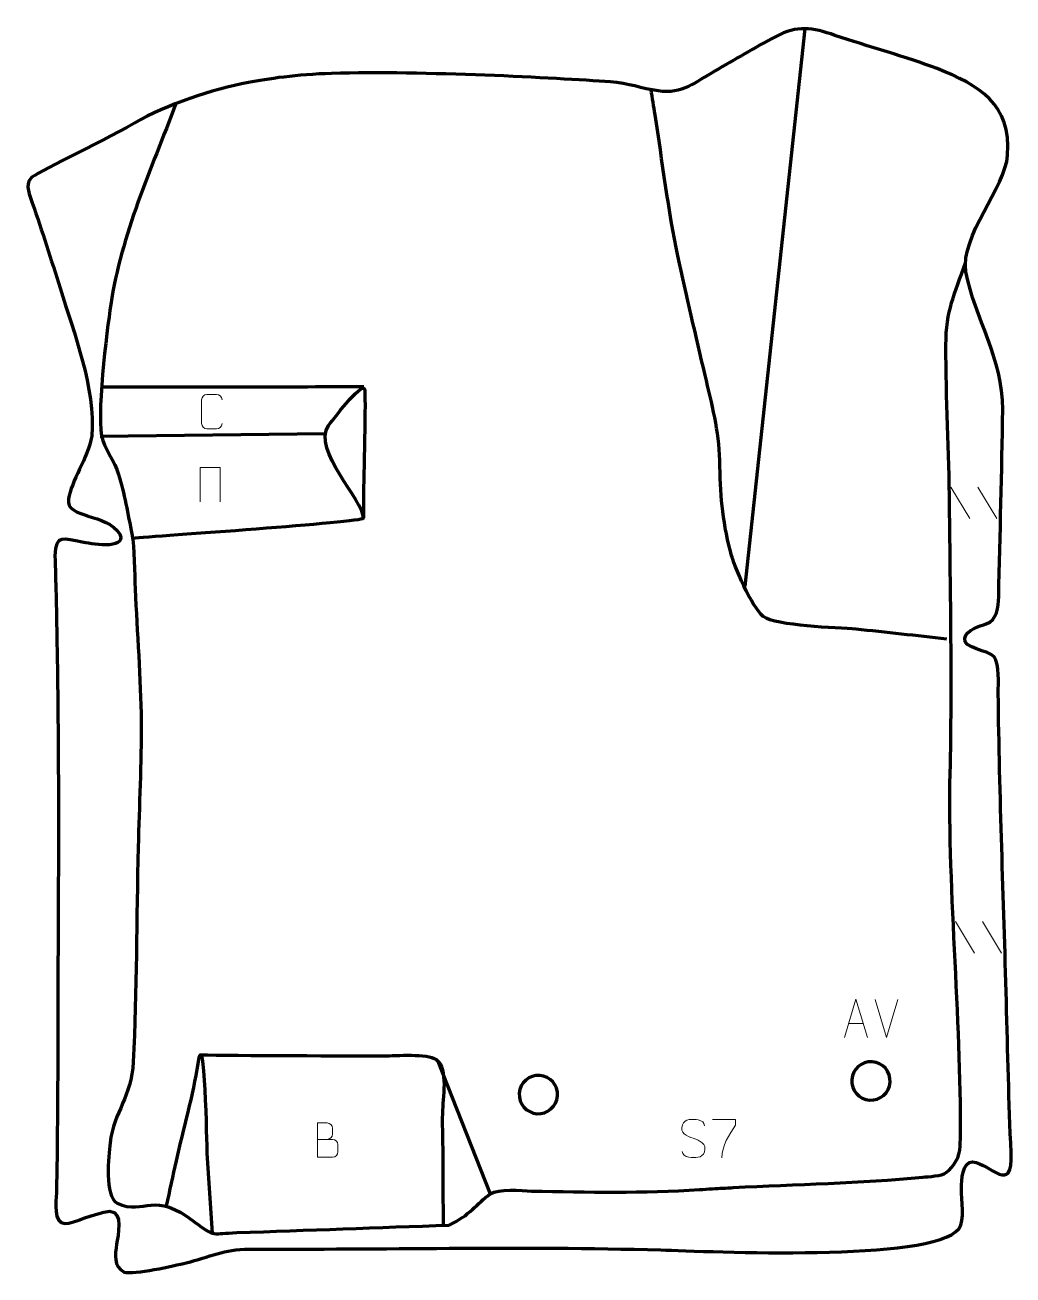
# Model space of a CAD drawing. Header units: millimetres. Extents: x -722 to -78, y 104 to 918.
import ezdxf

# ---------------------------------------------------------------- set-up
doc = ezdxf.new("R2010")
doc.units = ezdxf.units.MM
doc.header["$MEASUREMENT"] = 0
doc.layers.add('layer 2', color=7, linetype='Continuous')
doc.layers.add('layer 3', color=7, linetype='Continuous')

msp = doc.modelspace()

# ---------------------------------------------------------------- linework, layer by layer
at = {"layer": 'layer 2', "color": 142, "lineweight": 158}
for points in [[(-213.8231, 915.9605), (-213.8231, 915.9605), (-252.9436, 552.6591), (-252.9436, 552.6591)], [(-672.5915, 650.6105), (-672.5915, 650.6105), (-526.1341, 652.2508), (-526.1341, 652.2508)], [(-452.7545, 243.4083), (-452.7545, 243.4083), (-418.6813, 156.8732), (-418.6813, 156.8732)]]:
    msp.add_open_spline(points, degree=3, dxfattribs=at)
for points, knots in [([(-121.3892, 518.327), (-141.0115, 520.4603), (-160.9565, 522.8947), (-180.5628, 524.7552), (-180.5628, 524.7552), (-192.806, 525.8457), (-232.8578, 526.7681), (-241.0327, 533.1254), (-241.0327, 533.1254), (-248.7543, 539.9111), (-259.7251, 565.0983), (-262.3767, 575.5373), (-262.3767, 575.5373), (-267.7564, 596.7168), (-268.8375, 613.0552), (-269.2559, 634.7002), (-269.2559, 634.7002), (-269.6295, 654.0212), (-274.4521, 671.553), (-278.806, 690.1909), (-278.806, 690.1909), (-284.8227, 716.0876), (-290.9376, 741.9612), (-296.5143, 767.958), (-296.5143, 767.958), (-302.7793, 797.2445), (-306.6036, 830.0706), (-311.3927, 859.9039), (-311.3927, 859.9039), (-312.2659, 865.3428), (-313.1389, 870.7816), (-314.0121, 876.2205)], [0, 0, 0, 0, 0.11111111, 0.11111111, 0.11111111, 0.11111111, 0.22222222, 0.22222222, 0.22222222, 0.22222222, 0.33333333, 0.33333333, 0.33333333, 0.33333333, 0.44444444, 0.44444444, 0.44444444, 0.44444444, 0.55555556, 0.55555556, 0.55555556, 0.55555556, 0.66666667, 0.66666667, 0.66666667, 0.66666667, 0.77777778, 0.77777778, 0.77777778, 0.77777778, 1, 1, 1, 1]), ([(-623.3317, 867.1839), (-639.5583, 823.9025), (-658.7128, 782.2619), (-665.7288, 736.2436), (-665.7288, 736.2436), (-668.1524, 719.4517), (-675.7266, 660.9999), (-670.9278, 647.6892), (-670.9278, 647.6892), (-668.1491, 639.9818), (-663.4649, 634.6491), (-660.6102, 625.5987), (-660.6102, 625.5987), (-656.9193, 613.8968), (-654.5095, 599.1295), (-651.991, 586.8264), (-651.991, 586.8264), (-650.1759, 577.9595), (-650.3258, 560.9624), (-649.8652, 551.0569), (-649.8652, 551.0569), (-648.5233, 522.5692), (-646.2647, 492.8814), (-645.9009, 464.502), (-645.9009, 464.502), (-645.6839, 437.6175), (-647.2591, 409.8198), (-647.8906, 382.8019), (-647.8906, 382.8019), (-648.9363, 336.4762), (-648.803, 289.2055), (-651.0575, 243.0281), (-651.0575, 243.0281), (-652.1991, 219.6447), (-663.3812, 211.3416), (-666.182, 190.0026), (-666.182, 190.0026), (-667.2144, 181.7823), (-669.8301, 155.3418), (-661.6517, 150.7992), (-661.6517, 150.7992), (-642.7438, 142.6001), (-638.4111, 159.9474), (-610.8354, 138.4009), (-610.8354, 138.4009), (-598.076, 128.5171), (-599.3611, 131.1769), (-583.6277, 131.6975), (-583.6277, 131.6975), (-537.5798, 133.2315), (-491.5411, 135.0153), (-445.4955, 136.6139)], [0, 0, 0, 0, 0.07142857, 0.07142857, 0.07142857, 0.07142857, 0.14285714, 0.14285714, 0.14285714, 0.14285714, 0.21428571, 0.21428571, 0.21428571, 0.21428571, 0.28571429, 0.28571429, 0.28571429, 0.28571429, 0.35714286, 0.35714286, 0.35714286, 0.35714286, 0.42857143, 0.42857143, 0.42857143, 0.42857143, 0.5, 0.5, 0.5, 0.5, 0.57142857, 0.57142857, 0.57142857, 0.57142857, 0.64285714, 0.64285714, 0.64285714, 0.64285714, 0.71428571, 0.71428571, 0.71428571, 0.71428571, 0.78571429, 0.78571429, 0.78571429, 0.78571429, 0.85714286, 0.85714286, 0.85714286, 0.85714286, 1, 1, 1, 1]), ([(-391.7698, 158.7266), (-355.1705, 158.1397), (-318.983, 157.306), (-282.4034, 159.7051), (-282.4034, 159.7051), (-279.5856, 159.8981), (-276.7684, 160.0819), (-273.9495, 160.2575), (-273.9495, 160.2575), (-269.4539, 160.5217), (-264.9581, 160.786), (-260.4624, 161.0502), (-260.4624, 161.0502), (-219.6994, 163.2487), (-177.5904, 163.8413), (-137.083, 167.8124), (-137.083, 167.8124), (-133.4854, 168.1651), (-124.6417, 168.5256), (-121.8083, 170.8124), (-121.8083, 170.8124), (-116.8414, 174.8211), (-112.9111, 180.8455), (-112.7481, 188.0991), (-112.7481, 188.0991), (-111.1051, 261.1893), (-121.0164, 354.3707), (-119.2445, 431.0828), (-119.2445, 431.0828), (-117.9035, 489.1439), (-119.1232, 547.2326), (-119.6505, 605.308), (-119.6505, 605.308), (-119.9716, 640.1856), (-122.0427, 674.974), (-122.0426, 709.903), (-122.0426, 709.903), (-122.0245, 732.5074), (-116.3566, 742.9289), (-109.2935, 763.4208)], [0, 0, 0, 0, 0.09090909, 0.09090909, 0.09090909, 0.09090909, 0.18181818, 0.18181818, 0.18181818, 0.18181818, 0.27272727, 0.27272727, 0.27272727, 0.27272727, 0.36363636, 0.36363636, 0.36363636, 0.36363636, 0.45454545, 0.45454545, 0.45454545, 0.45454545, 0.54545455, 0.54545455, 0.54545455, 0.54545455, 0.63636364, 0.63636364, 0.63636364, 0.63636364, 0.72727273, 0.72727273, 0.72727273, 0.72727273, 0.81818182, 0.81818182, 0.81818182, 0.81818182, 1, 1, 1, 1]), ([(-651.4145, 584.186), (-636.6606, 585.4559), (-501.9929, 594.5988), (-501.1913, 597.2361), (-501.1913, 597.2361), (-500.8213, 608.2141), (-535.1597, 641.7904), (-523.9839, 657.3888), (-523.9839, 657.3888), (-522.4236, 659.5665), (-502.2457, 686.2358), (-500.4801, 681.2581), (-500.4801, 681.2581), (-499.588, 678.7434), (-501.1154, 620.5762), (-501.2258, 612.0491), (-501.2258, 612.0491), (-501.2146, 607.1113), (-501.198, 602.1739), (-501.1913, 597.2361)], [0, 0, 0, 0, 0.16666667, 0.16666667, 0.16666667, 0.16666667, 0.33333333, 0.33333333, 0.33333333, 0.33333333, 0.5, 0.5, 0.5, 0.5, 0.66666667, 0.66666667, 0.66666667, 0.66666667, 1, 1, 1, 1]), ([(-500.9155, 682.6125), (-556.7725, 682.5293), (-612.6295, 682.4462), (-668.4865, 682.363), (-668.4865, 682.363), (-668.4865, 682.363), (-671.4788, 682.3586), (-671.4788, 682.3586)], [0, 0, 0, 0, 0.33333333, 0.33333333, 0.33333333, 0.33333333, 1, 1, 1, 1]), ([(-629.4059, 149.1574), (-627.2465, 158.9461), (-625.087, 168.7349), (-622.9276, 178.5237), (-622.9276, 178.5237), (-618.5086, 198.5551), (-611.8543, 221.926), (-608.9161, 241.6328), (-608.9161, 241.6328), (-604.6698, 270.1136), (-603.2985, 187.2502), (-603.1052, 184.0514), (-603.1052, 184.0514), (-603.1052, 184.0514), (-603.0667, 183.4492), (-603.0667, 183.4492), (-603.0667, 183.4492), (-601.9231, 166.0675), (-600.7795, 148.6858), (-599.6359, 131.3041)], [0, 0, 0, 0, 0.16666667, 0.16666667, 0.16666667, 0.16666667, 0.33333333, 0.33333333, 0.33333333, 0.33333333, 0.5, 0.5, 0.5, 0.5, 0.66666667, 0.66666667, 0.66666667, 0.66666667, 1, 1, 1, 1]), ([(-607.0531, 247.5053), (-587.3554, 247.1501), (-507.2997, 246.8109), (-487.6716, 246.8591), (-487.6716, 246.8591), (-480.0457, 246.8778), (-459.5528, 248.6918), (-453.8686, 244.4078), (-453.8686, 244.4078), (-445.8253, 238.3461), (-449.6257, 219.075), (-449.8141, 209.6772), (-449.8141, 209.6772), (-450.0212, 199.3472), (-449.5871, 188.8717), (-449.5004, 178.525), (-449.5004, 178.525), (-449.5004, 178.525), (-449.488, 177.046), (-449.488, 177.046), (-449.488, 177.046), (-449.4571, 163.5238), (-449.4262, 150.0016), (-449.3954, 136.4794)], [0, 0, 0, 0, 0.14285714, 0.14285714, 0.14285714, 0.14285714, 0.28571429, 0.28571429, 0.28571429, 0.28571429, 0.42857143, 0.42857143, 0.42857143, 0.42857143, 0.57142857, 0.57142857, 0.57142857, 0.57142857, 0.71428571, 0.71428571, 0.71428571, 0.71428571, 1, 1, 1, 1]), ([(-445.4955, 136.6139), (-432.2003, 142.5569), (-427.2175, 150.9116), (-418.6813, 156.8732), (-418.6813, 156.8732), (-413.2906, 160.6379), (-398.3521, 159.1772), (-391.7698, 158.7266)], [0, 0, 0, 0, 0.33333333, 0.33333333, 0.33333333, 0.33333333, 1, 1, 1, 1])]:
    msp.add_open_spline(points, degree=3, knots=knots, dxfattribs=at)
at = {"layer": 'layer 3', "color": 242, "lineweight": 158}
msp.add_open_spline([(-575.9574, 880.9102), (-563.9374, 883.2477), (-544.596, 886.1724), (-521.964, 886.8187), (-521.964, 886.8187), (-461.4304, 888.5478), (-376.6785, 883.8418), (-340.4817, 881.3177), (-340.4817, 881.3177), (-328.7085, 880.4969), (-320.2691, 876.9791), (-309.3007, 875.4149), (-309.3007, 875.4149), (-293.6622, 873.1846), (-285.0187, 881.1874), (-272.3205, 888.471), (-272.3205, 888.471), (-259.3579, 895.9061), (-246.2018, 903.7672), (-233.034, 910.7547), (-233.034, 910.7547), (-218.6621, 918.3813), (-209.1794, 916.7167), (-194.2475, 911.6388), (-194.2475, 911.6388), (-173.1075, 904.4498), (-146.7139, 897.2577), (-127.8319, 890.0209), (-127.8319, 890.0209), (-100.2941, 879.1463), (-79.4627, 866.9314), (-81.844, 833.5682), (-81.844, 833.5682), (-83.3288, 812.7655), (-112.7756, 780.8695), (-109.0004, 757.5358), (-109.0004, 757.5358), (-103.3412, 727.4279), (-84.7254, 700.9055), (-85.0537, 667.8564), (-85.0537, 667.8564), (-85.5141, 627.2904), (-86.8403, 586.5662), (-87.6911, 545.9755), (-87.6911, 545.9755), (-87.8333, 539.1892), (-88.5083, 530.8127), (-95.8603, 528.2584), (-95.8603, 528.2584), (-100.0919, 526.7883), (-108.7174, 524.3348), (-109.8059, 518.9732), (-109.8059, 518.9732), (-111.2231, 511.9919), (-94.0008, 511.3168), (-90.6783, 506.7341), (-90.6783, 506.7341), (-87.0232, 501.693), (-87.9515, 489.3669), (-87.9622, 483.1142), (-87.9622, 483.1142), (-87.184, 416.2765), (-84.4527, 349.1181), (-82.6515, 282.2413), (-82.6515, 282.2413), (-81.7784, 249.3252), (-81.0682, 216.7717), (-79.6141, 183.8508), (-79.6141, 183.8508), (-78.3736, 155.7653), (-92.9457, 176.7395), (-104.6275, 177.7136), (-104.6275, 177.7136), (-111.6056, 178.2954), (-111.7905, 165.307), (-111.9299, 160.6312), (-111.9299, 160.6312), (-112.16, 152.9116), (-109.2981, 139.6603), (-113.6913, 134.1322), (-113.6913, 134.1322), (-131.059, 112.2772), (-277.2358, 119.5933), (-307.6306, 120.4207), (-307.6306, 120.4207), (-353.9475, 121.6814), (-399.1014, 121.8151), (-445.4091, 121.4788), (-445.4091, 121.4788), (-488.9431, 121.1615), (-532.251, 120.9047), (-575.7924, 120.9346), (-575.7924, 120.9346), (-591.8145, 120.9455), (-601.4844, 115.7132), (-616.5369, 112.0635), (-616.5369, 112.0635), (-624.2865, 110.2263), (-650.8378, 104.0947), (-657.0146, 105.9937), (-657.0146, 105.9937), (-664.0936, 109.9366), (-662.8874, 117.0662), (-661.8899, 124.1706), (-661.8899, 124.1706), (-661.1262, 129.6098), (-657.3246, 145.381), (-666.3524, 145.588), (-666.3524, 145.588), (-675.9171, 144.7812), (-690.3892, 137.4518), (-695.3198, 137.5855), (-695.3198, 137.5855), (-703.6036, 137.81), (-701.2098, 151.7218), (-701.094, 157.6101), (-701.094, 157.6101), (-699.8754, 219.5962), (-700.2938, 282.1472), (-699.9428, 344.199), (-699.9428, 344.199), (-699.5971, 403.569), (-699.7469, 462.1175), (-700.8095, 521.4908), (-700.8095, 521.4908), (-701.118, 538.6031), (-701.5433, 555.5822), (-702.0355, 572.6875), (-702.0355, 572.6875), (-701.9618, 587.284), (-696.0813, 583.3264), (-684.3929, 581.5078), (-684.3929, 581.5078), (-680.0469, 580.8315), (-655.2057, 575.8527), (-659.7389, 586.5898), (-659.7389, 586.5898), (-668.4045, 600.8719), (-695.1509, 596.4674), (-693.2407, 609.6138), (-693.2407, 609.6138), (-691.5393, 621.3226), (-680.6003, 636.023), (-678.0698, 650.6335), (-678.0698, 650.6335), (-675.4536, 681.4883), (-689.7236, 717.6178), (-698.7304, 746.9361), (-698.7304, 746.9361), (-704.492, 765.691), (-710.4207, 784.0153), (-716.7726, 802.579), (-716.7726, 802.579), (-718.3597, 807.217), (-721.5334, 813.966), (-718.0454, 818.2738), (-718.0454, 818.2738), (-714.6231, 822.5003), (-675.3547, 839.9722), (-650.3184, 854.4429), (-650.3184, 854.4429), (-628.8733, 866.8378), (-600.1237, 876.2105), (-575.9574, 880.9102)], degree=3, knots=[0, 0, 0, 0, 0.02380952, 0.02380952, 0.02380952, 0.02380952, 0.04761905, 0.04761905, 0.04761905, 0.04761905, 0.07142857, 0.07142857, 0.07142857, 0.07142857, 0.0952381, 0.0952381, 0.0952381, 0.0952381, 0.11904762, 0.11904762, 0.11904762, 0.11904762, 0.14285714, 0.14285714, 0.14285714, 0.14285714, 0.16666667, 0.16666667, 0.16666667, 0.16666667, 0.19047619, 0.19047619, 0.19047619, 0.19047619, 0.21428571, 0.21428571, 0.21428571, 0.21428571, 0.23809524, 0.23809524, 0.23809524, 0.23809524, 0.26190476, 0.26190476, 0.26190476, 0.26190476, 0.28571429, 0.28571429, 0.28571429, 0.28571429, 0.30952381, 0.30952381, 0.30952381, 0.30952381, 0.33333333, 0.33333333, 0.33333333, 0.33333333, 0.35714286, 0.35714286, 0.35714286, 0.35714286, 0.38095238, 0.38095238, 0.38095238, 0.38095238, 0.4047619, 0.4047619, 0.4047619, 0.4047619, 0.42857143, 0.42857143, 0.42857143, 0.42857143, 0.45238095, 0.45238095, 0.45238095, 0.45238095, 0.47619048, 0.47619048, 0.47619048, 0.47619048, 0.5, 0.5, 0.5, 0.5, 0.52380952, 0.52380952, 0.52380952, 0.52380952, 0.54761905, 0.54761905, 0.54761905, 0.54761905, 0.57142857, 0.57142857, 0.57142857, 0.57142857, 0.5952381, 0.5952381, 0.5952381, 0.5952381, 0.61904762, 0.61904762, 0.61904762, 0.61904762, 0.64285714, 0.64285714, 0.64285714, 0.64285714, 0.66666667, 0.66666667, 0.66666667, 0.66666667, 0.69047619, 0.69047619, 0.69047619, 0.69047619, 0.71428571, 0.71428571, 0.71428571, 0.71428571, 0.73809524, 0.73809524, 0.73809524, 0.73809524, 0.76190476, 0.76190476, 0.76190476, 0.76190476, 0.78571429, 0.78571429, 0.78571429, 0.78571429, 0.80952381, 0.80952381, 0.80952381, 0.80952381, 0.83333333, 0.83333333, 0.83333333, 0.83333333, 0.85714286, 0.85714286, 0.85714286, 0.85714286, 0.88095238, 0.88095238, 0.88095238, 0.88095238, 0.9047619, 0.9047619, 0.9047619, 0.9047619, 0.92857143, 0.92857143, 0.92857143, 0.92857143, 0.95238095, 0.95238095, 0.95238095, 0.95238095, 1, 1, 1, 1], dxfattribs=at)
at = {"layer": 'layer 3', "color": 250, "lineweight": 9}
for points, knots in [([(-593.2853, 658.7215), (-593.4105, 656.6405), (-594.9127, 655.3153), (-596.8364, 655.3056), (-596.8364, 655.3056), (-598.925, 655.3059), (-601.0136, 655.3059), (-603.1019, 655.3056), (-603.1019, 655.3056), (-604.8261, 655.2112), (-606.5925, 656.8991), (-606.5825, 658.7059), (-606.5825, 658.7059), (-606.5821, 663.8741), (-606.5821, 669.0418), (-606.5825, 674.2092), (-606.5825, 674.2092), (-606.5787, 676.1243), (-605.0142, 677.6642), (-603.0863, 677.6521), (-603.0863, 677.6521), (-601.0033, 677.6521), (-598.9198, 677.6521), (-596.8364, 677.6521), (-596.8364, 677.6521), (-595.0929, 677.6839), (-593.3092, 676.348), (-593.2853, 674.1646)], [0, 0, 0, 0, 0.125, 0.125, 0.125, 0.125, 0.25, 0.25, 0.25, 0.25, 0.375, 0.375, 0.375, 0.375, 0.5, 0.5, 0.5, 0.5, 0.625, 0.625, 0.625, 0.625, 0.75, 0.75, 0.75, 0.75, 1, 1, 1, 1]), ([(-607.5514, 607.6771), (-607.5514, 607.6771), (-607.5514, 630.0274), (-607.5514, 630.0274), (-607.5514, 630.0274), (-607.5514, 630.0274), (-594.4331, 630.0274), (-594.4331, 630.0274), (-594.4331, 630.0274), (-594.4331, 630.0274), (-594.4331, 607.6771), (-594.4331, 607.6771)], [0, 0, 0, 0, 0.25, 0.25, 0.25, 0.25, 0.5, 0.5, 0.5, 0.5, 1, 1, 1, 1]), ([(-188.0851, 258.7202), (-188.0851, 258.7202), (-180.7141, 283.6737), (-180.7141, 283.6737), (-180.7141, 283.6737), (-180.7141, 283.6737), (-173.1442, 258.7202), (-173.1442, 258.7202)], [0, 0, 0, 0, 0.33333333, 0.33333333, 0.33333333, 0.33333333, 1, 1, 1, 1]), ([(-286.4645, 193.1772), (-290.7128, 194.6476), (-295.6209, 196.4434), (-293.6158, 201.9637), (-293.6158, 201.9637), (-292.1123, 206.1036), (-286.8987, 205.7151), (-283.2951, 205.114), (-283.2951, 205.114), (-280.4345, 204.6368), (-279.5698, 203.4236), (-279.2592, 201.3395)], [0, 0, 0, 0, 0.25, 0.25, 0.25, 0.25, 0.5, 0.5, 0.5, 0.5, 1, 1, 1, 1]), ([(-273.878, 205.4826), (-273.878, 205.4826), (-259.0619, 205.4826), (-259.0619, 205.4826), (-259.0619, 205.4826), (-259.0622, 204.233), (-259.0622, 202.9834), (-259.0619, 201.7336), (-259.0619, 201.7336), (-263.0563, 195.7365), (-267.9715, 187.9029), (-267.9715, 180.5241)], [0, 0, 0, 0, 0.25, 0.25, 0.25, 0.25, 0.5, 0.5, 0.5, 0.5, 1, 1, 1, 1]), ([(-531.1634, 192.4295), (-527.9044, 192.4299), (-524.645, 192.4299), (-521.3853, 192.4295), (-521.3853, 192.4295), (-519.616, 192.414), (-517.8931, 190.859), (-517.8931, 189.0232), (-517.8931, 189.0232), (-517.8934, 188.0124), (-517.8934, 185.2811), (-517.8931, 184.27), (-517.8931, 184.27), (-517.8772, 182.6059), (-519.2585, 180.8021), (-521.3379, 180.8173), (-521.3379, 180.8173), (-524.5979, 180.8176), (-527.8576, 180.8176), (-531.1169, 180.8173), (-531.1169, 180.8173), (-531.1169, 188.2677), (-531.1169, 195.7178), (-531.1169, 203.1676), (-531.1169, 203.1676), (-528.9908, 203.1676), (-526.8644, 203.1676), (-524.7379, 203.1676), (-524.7379, 203.1676), (-523.2324, 203.1834), (-521.3544, 201.4722), (-521.3385, 199.7145), (-521.3385, 199.7145), (-521.3389, 197.8639), (-521.3389, 197.7332), (-521.3385, 195.8823), (-521.3385, 195.8823), (-521.3231, 194.0317), (-522.984, 192.414), (-524.7844, 192.4295)], [0, 0, 0, 0, 0.09090909, 0.09090909, 0.09090909, 0.09090909, 0.18181818, 0.18181818, 0.18181818, 0.18181818, 0.27272727, 0.27272727, 0.27272727, 0.27272727, 0.36363636, 0.36363636, 0.36363636, 0.36363636, 0.45454545, 0.45454545, 0.45454545, 0.45454545, 0.54545455, 0.54545455, 0.54545455, 0.54545455, 0.63636364, 0.63636364, 0.63636364, 0.63636364, 0.72727273, 0.72727273, 0.72727273, 0.72727273, 0.81818182, 0.81818182, 0.81818182, 0.81818182, 1, 1, 1, 1]), ([(-286.4645, 193.1771), (-282.4459, 191.5304), (-277.4164, 189.6421), (-279.2504, 184.2818), (-279.2504, 184.2818), (-280.7102, 180.0154), (-285.621, 180.2721), (-289.3471, 180.8268), (-289.3471, 180.8268), (-292.0971, 181.2366), (-293.318, 182.4501), (-293.696, 184.5623)], [0, 0, 0, 0, 0.25, 0.25, 0.25, 0.25, 0.5, 0.5, 0.5, 0.5, 1, 1, 1, 1])]:
    msp.add_open_spline(points, degree=3, knots=knots, dxfattribs=at)
for points in [[(-118.8858, 617.3817), (-118.8858, 617.3817), (-106.5215, 596.8374), (-106.5215, 596.8374)], [(-101.1559, 617.3817), (-101.1559, 617.3817), (-88.7916, 596.8374), (-88.7916, 596.8374)], [(-115.8459, 334.3786), (-115.8459, 334.3786), (-103.4816, 313.8343), (-103.4816, 313.8343)], [(-98.116, 334.3786), (-98.116, 334.3786), (-85.7517, 313.8343), (-85.7517, 313.8343)], [(-160.7256, 258.7129), (-160.7256, 258.7129), (-168.0474, 283.6665), (-168.0474, 283.6665)], [(-153.4037, 283.6665), (-153.4037, 283.6665), (-160.7255, 258.7129), (-160.7255, 258.7129)], [(-185.3625, 267.9696), (-185.3625, 267.9696), (-175.8668, 267.9696), (-175.8668, 267.9696)]]:
    msp.add_open_spline(points, degree=3, dxfattribs=at)
at = {"layer": 'layer 3', "color": 250, "lineweight": 200}
for points in [[(-171.7169, 218.0388), (-178.6043, 218.5103), (-183.8055, 224.476), (-183.3339, 231.3634), (-183.3339, 231.3634), (-182.8624, 238.2508), (-176.8968, 243.452), (-170.0093, 242.9804), (-170.0093, 242.9804), (-163.1219, 242.5089), (-157.9208, 236.5432), (-158.3923, 229.6558), (-158.3923, 229.6558), (-158.8638, 222.7684), (-164.8295, 217.5673), (-171.7169, 218.0388)], [(-388.1976, 209.1899), (-395.085, 209.6614), (-400.2861, 215.6271), (-399.8146, 222.5145), (-399.8146, 222.5145), (-399.3431, 229.4019), (-393.3774, 234.6031), (-386.49, 234.1315), (-386.49, 234.1315), (-379.6026, 233.66), (-374.4015, 227.6943), (-374.873, 220.8069), (-374.873, 220.8069), (-375.3445, 213.9195), (-381.3101, 208.7184), (-388.1976, 209.1899)]]:
    msp.add_open_spline(points, degree=3, knots=[0, 0, 0, 0, 0.2, 0.2, 0.2, 0.2, 0.4, 0.4, 0.4, 0.4, 0.6, 0.6, 0.6, 0.6, 1, 1, 1, 1], dxfattribs=at)

doc.saveas('drawing.dxf')
